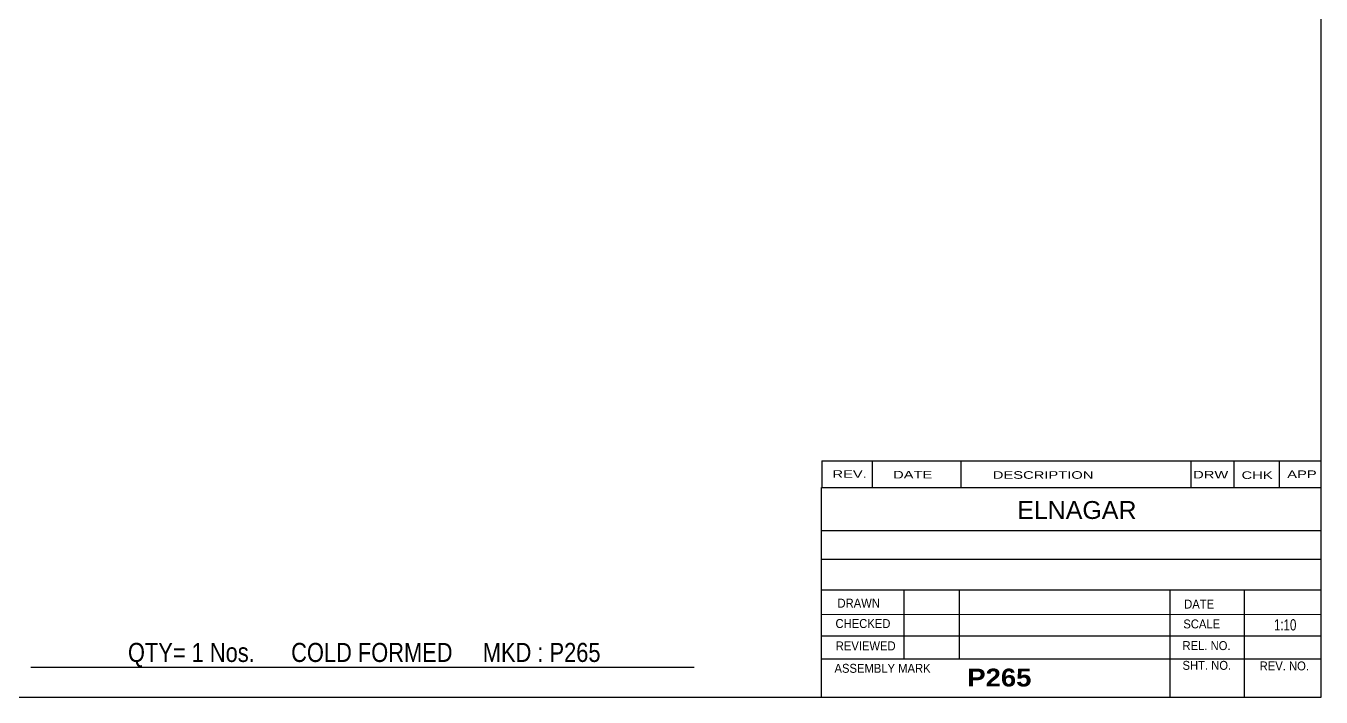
# Model space of a CAD drawing. Header units: millimetres. Extents: x -42 to 361, y -184 to 93.
# Drawn here: x 133.7 to 360.7, y -183.9 to -66.3 of the extents above; entities that cross this region are included whole.
import ezdxf

# ---------------------------------------------------------------- set-up
doc = ezdxf.new("R2010")
doc.units = ezdxf.units.MM
doc.styles.add('Arial', font='ARIAL.TTF', dxfattribs={"height": 0.2})
doc.styles.add('Arial Bold', font='ARIALBD.TTF', dxfattribs={"height": 0.2})
doc.styles.add('Arial Narrow', font='ARIALN.TTF', dxfattribs={"height": 0.2})

# ---------------------------------------------------------------- blocks, each defined once
blk = doc.blocks.new('Unknown-628701204-1200')
at = {"color": 5, "linetype": 'Continuous'}
for p, q in [((360.73, -183.93), (360.73, 93.07)), ((-39.27, -183.93), (360.73, -183.93))]:
    blk.add_line(p, q, dxfattribs=at)
blk = doc.blocks.new('CBS_REVISION-628701204-4499')
at = {"color": 7, "linetype": 'Continuous'}
for p, q in [((273.22, -142.54), (273.22, -147.18)), ((273.22, -142.55), (360.72, -142.55)), ((282.02, -142.55), (282.02, -147.18)), ((297.61, -142.55), (297.61, -147.11)), ((337.87, -142.55), (337.87, -147.17)), ((345.41, -142.55), (345.41, -147.18)), ((353.36, -142.55), (353.36, -147.18)), ((273.22, -147.18), (360.72, -147.18))]:
    blk.add_line(p, q, dxfattribs=at)
at = {"color": 7, "style": 'Arial Narrow', "width": 1.7}
for s, height, p in [('REV.', 1.326, (275.08, -145.5)), ('DATE', 1.326, (285.71, -145.62)), ('DESCRIPTION', 1.3257, (303.19, -145.67)), ('DRW', 1.326, (338.3, -145.61)), ('CHK', 1.326, (346.79, -145.7)), ('APP', 1.326, (354.79, -145.54))]:
    blk.add_text(s, height=height, dxfattribs=at).set_placement(p)
blk = doc.blocks.new('CBS_CALLOFF-628701204-4497')
at = {"color": 7, "linetype": 'Continuous'}
blk.add_line((134.61, -178.66), (250.84, -178.68), dxfattribs=at)
at = {"color": 3, "linetype": 'Continuous', "style": 'Arial Narrow'}
blk.add_text('QTY= 1 Nos.      COLD FORMED     MKD : P265', height=3.3405, dxfattribs=at).set_placement((151.61, -177.77))
blk = doc.blocks.new('CBS_NAME_BLOG-628701204-4498')
at = {"color": 7, "linetype": 'Continuous'}
for p, q in [((273.14, -147.18), (360.66, -147.18)), ((273.14, -183.88), (273.14, -147.18)), ((273.14, -154.71), (360.66, -154.71)), ((273.21, -159.77), (360.73, -159.77)), ((273.14, -165.14), (360.66, -165.14)), ((287.66, -177.24), (287.66, -165.15)), ((297.35, -177.22), (297.35, -165.15)), ((334.26, -183.88), (334.26, -165.15)), ((347.31, -183.88), (347.31, -165.14)), ((273.15, -169.44), (360.73, -169.42)), ((273.14, -173.18), (360.66, -173.18)), ((273.14, -177.23), (360.66, -177.23)), ((273.14, -183.93), (360.73, -183.93))]:
    blk.add_line(p, q, dxfattribs=at)
at = {"color": 3, "linetype": 'Continuous', "style": 'Arial'}
blk.add_text('ELNAGAR', height=3.133, dxfattribs=at).set_placement((307.46, -152.71))
at = {"color": 3, "linetype": 'Continuous'}
for s, height, style, width, p in [('DRAWN', 1.566, 'Arial', 0.9, (275.97, -168.25)), ('DATE', 1.566, 'Arial', 0.9, (336.73, -168.41)), ('CHECKED', 1.566, 'Arial', 0.9, (275.62, -171.82)), ('SCALE', 1.566, 'Arial', 0.9, (336.58, -171.89)), ('1:10', 1.957, 'Arial Narrow', 0.9, (352.47, -172.24)), ('REVIEWED', 1.566, 'Arial', 0.9, (275.66, -175.74)), ('REL. NO.', 1.566, 'Arial', 0.9, (336.44, -175.69)), ('ASSEMBLY MARK', 1.5663, 'Arial', 0.9, (275.44, -179.67)), ('P265', 3.131, 'Arial Bold', 1.1, (298.72, -182.07)), ('SHT. NO.', 1.566, 'Arial', 0.9, (336.44, -179.15)), ('REV. NO.', 1.566, 'Arial', 0.9, (349.96, -179.25))]:
    blk.add_text(s, height=height, dxfattribs=dict(at, style=style, width=width)).set_placement(p)

msp = doc.modelspace()

# ---------------------------------------------------------------- block references
for name in ['Unknown-628701204-1200', 'CBS_REVISION-628701204-4499', 'CBS_NAME_BLOG-628701204-4498', 'CBS_CALLOFF-628701204-4497']:
    msp.add_blockref(name, (0, 0))

doc.saveas('drawing.dxf')
